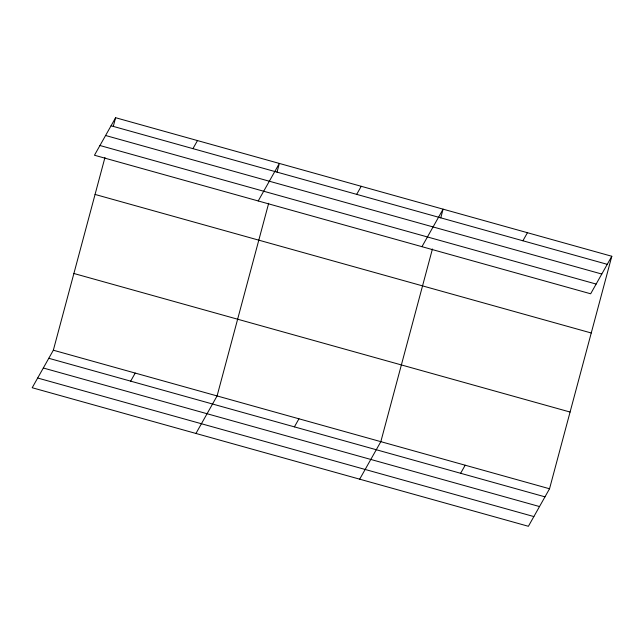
<?xml version="1.0" encoding="UTF-8"?>
<svg xmlns="http://www.w3.org/2000/svg" width="644" height="644" viewBox="0 0 644 644"><rect width="100%" height="100%" fill="white"/><g stroke="black" fill="none" stroke-linecap="round" stroke-linejoin="round"><path stroke-width="0.97" d="M611.8 256.264L590.661 293.785L94.467 155.236L115.606 117.715L611.8 256.264L549.533 488.764L528.394 526.285L32.2 387.736L53.339 350.215L104.948 157.53M113.272 126.457L115.606 117.715M268.685 203.254L217.084 395.939L195.945 433.46M277.009 172.173L279.351 163.431L258.212 200.952M432.43 248.978L380.829 441.663L359.682 479.176M440.754 217.897L443.096 209.155L421.957 246.676M192.934 148.643L197.483 140.577M130.668 381.143L135.216 373.077M356.679 194.367L361.228 186.293M294.413 426.867L298.953 418.801M522.904 240.776L527.444 232.709M460.629 473.284L465.177 465.218M111.066 125.781L607.252 264.33M105.584 135.498L601.778 274.046M99.941 145.512L596.135 284.06M95.062 194.44L591.248 332.988M73.891 273.491L570.077 412.039M53.339 350.215L549.533 488.764M48.791 358.289L544.985 496.838M43.317 368.006L539.511 506.554M37.674 378.02L533.868 516.569"/></g></svg>
